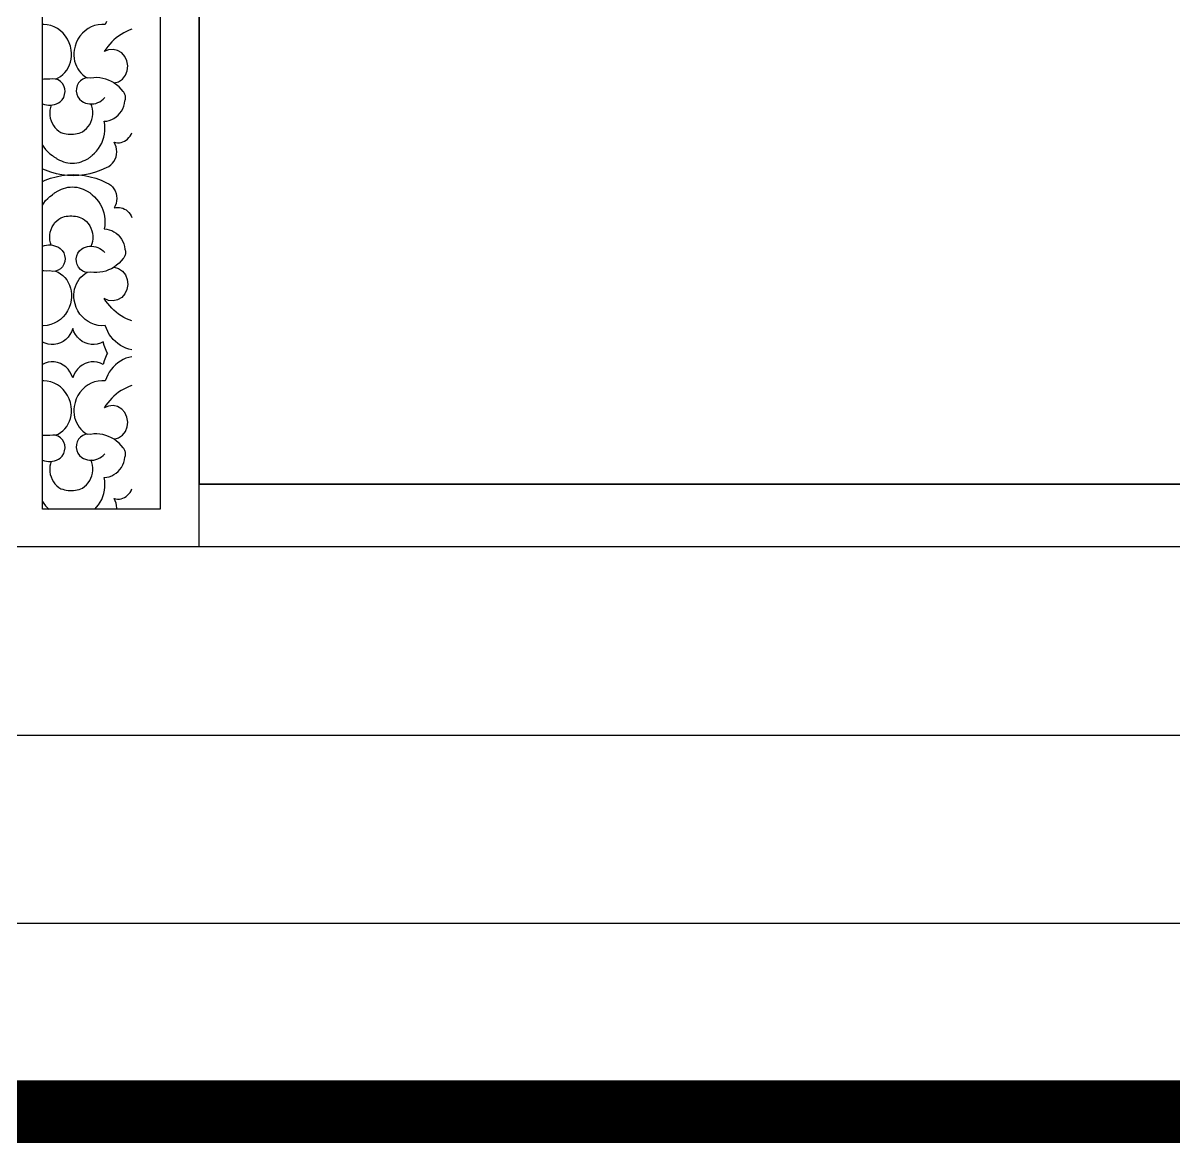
# Model space of a CAD drawing. Extents: x 1188826 to 1909461, y 608442 to 1651179.
# Drawn here: x 1668899 to 1669817, y 1027938 to 1028831 of the extents above; entities that cross this region are included whole.
import ezdxf

# ---------------------------------------------------------------- set-up
doc = ezdxf.new("R2010")
doc.units = 0
doc.header["$LTSCALE"] = 1000
doc.header["$MEASUREMENT"] = 0
doc.linetypes.add('ACAD_ISO10W100', pattern=[18.5, 12, -3, 0.5, -3])
doc.linetypes.add('DOTE', pattern=[2.42, 2, -0.2, 0.02, -0.2])
doc.layers.add('DOTE', color=19, linetype='DOTE', lineweight=9)
doc.layers.add('窗', color=4, linetype='Continuous')
doc.layers.add('立面线', color=40, linetype='Continuous')

# ---------------------------------------------------------------- blocks, each defined once
blk = doc.blocks.new('EHYTERHT5EHTER')
at = {"layer": '窗', "ltscale": 3}
blk.add_lwpolyline([(86749.2, -231660.6), (85555.26, -231660.6), (85555.26, -233330.6), (86749.2, -233330.6)], close=True, dxfattribs=at)

msp = doc.modelspace()

# ---------------------------------------------------------------- linework, layer by layer
at = {"layer": 'DOTE', "linetype": 'ACAD_ISO10W100', "ltscale": 100}
for p, q in [((1678232.76, 1028413.42), (1651532.77, 1028413.42)), ((1678232.76, 1027963.42), (1651532.77, 1027963.42))]:
    msp.add_line(p, q, dxfattribs=at)
at = {"layer": '立面线'}
for p, q in [((1669039.81, 1028413.42), (1669039.81, 1032663.42)), ((1669008.6, 1032633.42), (1669008.6, 1028443.42)), ((1668914.97, 1028443.42), (1668914.97, 1032543.42)), ((1668915.86, 1028829.62), (1668914.97, 1028829.58)), ((1668918.7, 1028829.37), (1668915.86, 1028829.62)), ((1668921.49, 1028828.73), (1668918.7, 1028829.37)), ((1668924.18, 1028827.72), (1668921.49, 1028828.73)), ((1668926.73, 1028826.35), (1668924.18, 1028827.72)), ((1668929.11, 1028824.64), (1668926.73, 1028826.35)), ((1668951.21, 1028826.35), (1668948.83, 1028824.64)), ((1668953.76, 1028827.72), (1668951.21, 1028826.35)), ((1668956.45, 1028828.73), (1668953.76, 1028827.72)), ((1668959.24, 1028829.37), (1668956.45, 1028828.73)), ((1668962.09, 1028829.62), (1668959.24, 1028829.37)), ((1668964.93, 1028829.49), (1668962.09, 1028829.62)), ((1668965.8, 1028831.93), (1668964.93, 1028829.49)), ((1668986.06, 1028825.87), (1668983.86, 1028825.04)), ((1668931.26, 1028822.63), (1668929.11, 1028824.64)), ((1668933.17, 1028820.34), (1668931.26, 1028822.63)), ((1668934.79, 1028817.81), (1668933.17, 1028820.34)), ((1668936.11, 1028815.08), (1668934.79, 1028817.81)), ((1668943.15, 1028817.81), (1668941.84, 1028815.08)), ((1668944.77, 1028820.34), (1668943.15, 1028817.81)), ((1668946.68, 1028822.63), (1668944.77, 1028820.34)), ((1668948.83, 1028824.64), (1668946.68, 1028822.63)), ((1668971.84, 1028817.37), (1668970.1, 1028815.69)), ((1668973.67, 1028818.95), (1668971.84, 1028817.37)), ((1668975.57, 1028820.41), (1668973.67, 1028818.95)), ((1668977.55, 1028821.75), (1668975.57, 1028820.41)), ((1668979.59, 1028822.98), (1668977.55, 1028821.75)), ((1668981.7, 1028824.07), (1668979.59, 1028822.98)), ((1668983.86, 1028825.04), (1668981.7, 1028824.07)), ((1668937.09, 1028812.2), (1668936.11, 1028815.08)), ((1668937.73, 1028809.2), (1668937.09, 1028812.2)), ((1668938.01, 1028806.79), (1668937.73, 1028809.2)), ((1668940.21, 1028809.2), (1668939.95, 1028807.01)), ((1668940.85, 1028812.2), (1668940.21, 1028809.2)), ((1668941.84, 1028815.08), (1668940.85, 1028812.2)), ((1668965.44, 1028810.05), (1668964.09, 1028807.99)), ((1668967.51, 1028809.46), (1668964.09, 1028807.99)), ((1668966.89, 1028812.02), (1668965.44, 1028810.05)), ((1668968.45, 1028813.9), (1668966.89, 1028812.02)), ((1668971.18, 1028809.8), (1668967.51, 1028809.46)), ((1668970.1, 1028815.69), (1668968.45, 1028813.9)), ((1668974.78, 1028808.97), (1668971.18, 1028809.8)), ((1668977.99, 1028807.04), (1668974.78, 1028808.97)), ((1668936.47, 1028797.34), (1668937.24, 1028799.61)), ((1668937.24, 1028799.61), (1668937.76, 1028801.97)), ((1668937.76, 1028801.97), (1668938.02, 1028804.37)), ((1668938.02, 1028804.37), (1668938.01, 1028806.79)), ((1668939.95, 1028807.01), (1668939.91, 1028804.8)), ((1668939.91, 1028804.8), (1668940.09, 1028802.6)), ((1668940.09, 1028802.6), (1668940.49, 1028800.44)), ((1668940.49, 1028800.44), (1668941.1, 1028798.33)), ((1668941.1, 1028798.33), (1668941.92, 1028796.31)), ((1668980.55, 1028804.19), (1668977.99, 1028807.04)), ((1668982.22, 1028800.65), (1668980.55, 1028804.19)), ((1668982.87, 1028796.74), (1668982.22, 1028800.65)), ((1668929.29, 1028788.25), (1668931.11, 1028789.67)), ((1668931.11, 1028789.67), (1668932.76, 1028791.32)), ((1668932.76, 1028791.32), (1668934.21, 1028793.16)), ((1668934.21, 1028793.16), (1668935.46, 1028795.18)), ((1668935.46, 1028795.18), (1668936.47, 1028797.34)), ((1668941.92, 1028796.31), (1668942.93, 1028794.39)), ((1668942.93, 1028794.39), (1668944.13, 1028792.6)), ((1668944.13, 1028792.6), (1668945.51, 1028790.96)), ((1668945.51, 1028790.96), (1668947.03, 1028789.5)), ((1668947.03, 1028789.5), (1668948.7, 1028788.21)), ((1668978.53, 1028786.16), (1668980.94, 1028789.17)), ((1668980.94, 1028789.17), (1668982.43, 1028792.8)), ((1668982.43, 1028792.8), (1668982.87, 1028796.74)), ((1668916, 1028786), (1668914.97, 1028785.87)), ((1668918.42, 1028786.09), (1668916, 1028786)), ((1668920.84, 1028785.95), (1668918.42, 1028786.09)), ((1668922.99, 1028786.33), (1668920.84, 1028785.95)), ((1668925.17, 1028786.16), (1668922.99, 1028786.33)), ((1668925.26, 1028786.14), (1668925.17, 1028786.16)), ((1668925.26, 1028786.14), (1668927.33, 1028787.07)), ((1668927.25, 1028785.46), (1668925.26, 1028786.14)), ((1668929.13, 1028784.26), (1668927.25, 1028785.46)), ((1668927.33, 1028787.07), (1668929.29, 1028788.25)), ((1668930.7, 1028782.62), (1668929.13, 1028784.26)), ((1668931.87, 1028780.64), (1668930.7, 1028782.62)), ((1668932.6, 1028778.42), (1668931.87, 1028780.64)), ((1668942.56, 1028780.96), (1668941.95, 1028778.7)), ((1668943.63, 1028783.01), (1668942.56, 1028780.96)), ((1668945.12, 1028784.73), (1668943.63, 1028783.01)), ((1668946.93, 1028786.04), (1668945.12, 1028784.73)), ((1668948.97, 1028786.87), (1668946.93, 1028786.04)), ((1668948.7, 1028788.21), (1668950.48, 1028787.13)), ((1668951.14, 1028787.16), (1668948.97, 1028786.87)), ((1668953.31, 1028786.91), (1668951.14, 1028787.16)), ((1668955.71, 1028787.2), (1668953.31, 1028786.91)), ((1668958.14, 1028787.25), (1668955.71, 1028787.2)), ((1668960.56, 1028787.09), (1668958.14, 1028787.25)), ((1668962.95, 1028786.69), (1668960.56, 1028787.09)), ((1668965.31, 1028786.07), (1668962.95, 1028786.69)), ((1668967.61, 1028785.24), (1668965.31, 1028786.07)), ((1668969.83, 1028784.19), (1668967.61, 1028785.24)), ((1668971.87, 1028782.99), (1668969.83, 1028784.19)), ((1668971.87, 1028782.99), (1668975.42, 1028784.04)), ((1668971.95, 1028782.94), (1668971.87, 1028782.99)), ((1668973.97, 1028781.49), (1668971.95, 1028782.94)), ((1668975.87, 1028779.86), (1668973.97, 1028781.49)), ((1668975.42, 1028784.04), (1668978.53, 1028786.16)), ((1668977.63, 1028778.06), (1668975.87, 1028779.86)), ((1668930.56, 1028769.59), (1668931.78, 1028771.54)), ((1668931.78, 1028771.54), (1668932.55, 1028773.74)), ((1668932.55, 1028773.74), (1668932.83, 1028776.08)), ((1668932.83, 1028776.08), (1668932.6, 1028778.42)), ((1668941.95, 1028778.7), (1668941.84, 1028776.35)), ((1668941.84, 1028776.35), (1668942.24, 1028774.03)), ((1668942.24, 1028774.03), (1668943.12, 1028771.88)), ((1668943.12, 1028771.88), (1668944.44, 1028770)), ((1668963.32, 1028770.09), (1668964.52, 1028771.34)), ((1668979.23, 1028776.1), (1668977.63, 1028778.06)), ((1668979.66, 1028775.62), (1668979.23, 1028776.1)), ((1668980.03, 1028775.08), (1668979.66, 1028775.62)), ((1668980.35, 1028774.51), (1668980.03, 1028775.08)), ((1668980.62, 1028773.91), (1668980.35, 1028774.51)), ((1668980.83, 1028773.28), (1668980.62, 1028773.91)), ((1668980.98, 1028772.63), (1668980.83, 1028773.28)), ((1668980.95, 1028769.97), (1668981.06, 1028770.63)), ((1668981.07, 1028771.97), (1668980.98, 1028772.63)), ((1668981.06, 1028770.63), (1668981.09, 1028771.3)), ((1668981.09, 1028771.3), (1668981.07, 1028771.97)), ((1668914.97, 1028766.32), (1668916.44, 1028765.82)), ((1668916.44, 1028765.82), (1668918.04, 1028765.47)), ((1668918.04, 1028765.47), (1668919.66, 1028765.3)), ((1668919.66, 1028765.3), (1668921.29, 1028765.31)), ((1668920.77, 1028761.42), (1668920.62, 1028759.27)), ((1668921.17, 1028763.53), (1668920.77, 1028761.42)), ((1668921.81, 1028765.57), (1668921.17, 1028763.53)), ((1668921.29, 1028765.31), (1668922.91, 1028765.5)), ((1668922.91, 1028765.5), (1668924.5, 1028765.86)), ((1668924.5, 1028765.86), (1668926.05, 1028766.41)), ((1668926.05, 1028766.41), (1668927.54, 1028767.12)), ((1668927.54, 1028767.12), (1668928.96, 1028767.99)), ((1668928.96, 1028767.99), (1668930.56, 1028769.59)), ((1668944.44, 1028770), (1668946.12, 1028768.5)), ((1668946.12, 1028768.5), (1668947.6, 1028767.67)), ((1668947.6, 1028767.67), (1668949.17, 1028767.02)), ((1668949.17, 1028767.02), (1668950.79, 1028766.56)), ((1668950.79, 1028766.56), (1668952.44, 1028766.31)), ((1668952.44, 1028766.31), (1668954.12, 1028766.25)), ((1668954.12, 1028764.51), (1668953.38, 1028766.51)), ((1668954.12, 1028766.25), (1668955.79, 1028766.41)), ((1668954.63, 1028762.42), (1668954.12, 1028764.51)), ((1668954.89, 1028760.29), (1668954.63, 1028762.42)), ((1668955.79, 1028766.41), (1668957.43, 1028766.77)), ((1668957.43, 1028766.77), (1668959.02, 1028767.32)), ((1668959.02, 1028767.32), (1668960.55, 1028768.07)), ((1668960.55, 1028768.07), (1668961.99, 1028768.99)), ((1668961.99, 1028768.99), (1668963.32, 1028770.09)), ((1668977.77, 1028760.61), (1668978.8, 1028762.49)), ((1668978.8, 1028762.49), (1668979.61, 1028764.48)), ((1668979.61, 1028764.48), (1668980.21, 1028766.56)), ((1668980.21, 1028766.56), (1668980.57, 1028768.7)), ((1668980.57, 1028768.7), (1668980.79, 1028769.33)), ((1668980.79, 1028769.33), (1668980.95, 1028769.97)), ((1668920.62, 1028759.27), (1668920.73, 1028757.12)), ((1668920.73, 1028757.12), (1668921.08, 1028754.99)), ((1668921.08, 1028754.99), (1668921.67, 1028752.94)), ((1668921.67, 1028752.94), (1668922.5, 1028750.97)), ((1668953.44, 1028751.89), (1668954.16, 1028753.9)), ((1668954.16, 1028753.9), (1668954.65, 1028755.99)), ((1668954.65, 1028755.99), (1668954.89, 1028758.13)), ((1668954.89, 1028758.13), (1668954.89, 1028760.29)), ((1668964.14, 1028752.5), (1668966.15, 1028752.7)), ((1668964.51, 1028749.97), (1668964.14, 1028752.5)), ((1668966.15, 1028752.7), (1668968.12, 1028753.15)), ((1668968.12, 1028753.15), (1668970.04, 1028753.85)), ((1668970.04, 1028753.85), (1668971.86, 1028754.79)), ((1668971.86, 1028754.79), (1668973.56, 1028755.95)), ((1668973.56, 1028755.95), (1668975.13, 1028757.32)), ((1668975.13, 1028757.32), (1668976.54, 1028758.88)), ((1668976.54, 1028758.88), (1668977.77, 1028760.61)), ((1668922.5, 1028750.97), (1668923.55, 1028749.14)), ((1668923.55, 1028749.14), (1668924.8, 1028747.46)), ((1668924.8, 1028747.46), (1668926.24, 1028745.97)), ((1668926.24, 1028745.97), (1668927.84, 1028744.68)), ((1668927.84, 1028744.68), (1668929.58, 1028743.62)), ((1668929.58, 1028743.62), (1668930.97, 1028743.13)), ((1668930.97, 1028743.13), (1668932.39, 1028742.74)), ((1668942.56, 1028742.7), (1668943.98, 1028743.08)), ((1668943.98, 1028743.08), (1668945.38, 1028743.56)), ((1668945.38, 1028743.56), (1668946.74, 1028744.13)), ((1668946.74, 1028744.13), (1668948.42, 1028745.29)), ((1668948.42, 1028745.29), (1668949.96, 1028746.67)), ((1668949.96, 1028746.67), (1668951.32, 1028748.25)), ((1668951.32, 1028748.25), (1668952.48, 1028750)), ((1668952.48, 1028750), (1668953.44, 1028751.89)), ((1668964.26, 1028742.32), (1668964.57, 1028744.86)), ((1668964.65, 1028747.42), (1668964.51, 1028749.97)), ((1668964.57, 1028744.86), (1668964.65, 1028747.42)), ((1668985.45, 1028741.95), (1668986.06, 1028743.36)), ((1668932.39, 1028742.74), (1668933.83, 1028742.44)), ((1668933.83, 1028742.44), (1668935.28, 1028742.24)), ((1668935.28, 1028742.24), (1668936.74, 1028742.14)), ((1668936.74, 1028742.14), (1668938.21, 1028742.14)), ((1668938.21, 1028742.14), (1668939.67, 1028742.23)), ((1668939.67, 1028742.23), (1668941.12, 1028742.42)), ((1668941.12, 1028742.42), (1668942.56, 1028742.7)), ((1668960.88, 1028732.82), (1668962.04, 1028735.05)), ((1668962.04, 1028735.05), (1668962.99, 1028737.4)), ((1668962.99, 1028737.4), (1668963.74, 1028739.83)), ((1668963.74, 1028739.83), (1668964.26, 1028742.32)), ((1668972.83, 1028734.03), (1668971.9, 1028735.78)), ((1668971.9, 1028735.78), (1668973.31, 1028735.45)), ((1668973.52, 1028732.14), (1668972.83, 1028734.03)), ((1668973.31, 1028735.45), (1668974.74, 1028735.32)), ((1668974.74, 1028735.32), (1668976.19, 1028735.37)), ((1668976.19, 1028735.37), (1668977.61, 1028735.61)), ((1668977.61, 1028735.61), (1668979, 1028736.04)), ((1668979, 1028736.04), (1668980.33, 1028736.64)), ((1668980.33, 1028736.64), (1668981.58, 1028737.42)), ((1668981.58, 1028737.42), (1668982.73, 1028738.35)), ((1668982.73, 1028738.35), (1668983.77, 1028739.43)), ((1668983.77, 1028739.43), (1668984.68, 1028740.63)), ((1668984.68, 1028740.63), (1668985.45, 1028741.95)), ((1668914.97, 1028733.5), (1668915.93, 1028731.92)), ((1668915.93, 1028731.92), (1668917.4, 1028729.98)), ((1668917.4, 1028729.98), (1668919.04, 1028728.2)), ((1668919.04, 1028728.2), (1668920.84, 1028726.61)), ((1668920.84, 1028726.61), (1668922.78, 1028725.22)), ((1668922.78, 1028725.22), (1668923.21, 1028724.87)), ((1668923.21, 1028724.87), (1668923.66, 1028724.54)), ((1668953.67, 1028724.57), (1668954.08, 1028724.95)), ((1668954.08, 1028724.95), (1668954.47, 1028725.35)), ((1668954.47, 1028725.35), (1668956.32, 1028726.96)), ((1668956.32, 1028726.96), (1668958.01, 1028728.76)), ((1668958.01, 1028728.76), (1668959.53, 1028730.71)), ((1668959.53, 1028730.71), (1668960.88, 1028732.82)), ((1668973.47, 1028724.17), (1668973.9, 1028726.14)), ((1668973.93, 1028730.17), (1668973.52, 1028732.14)), ((1668973.9, 1028726.14), (1668974.06, 1028728.15)), ((1668974.06, 1028728.15), (1668973.93, 1028730.17)), ((1668923.66, 1028724.54), (1668924.11, 1028724.21)), ((1668924.11, 1028724.21), (1668924.56, 1028723.89)), ((1668924.56, 1028723.89), (1668925.02, 1028723.57)), ((1668925.02, 1028723.57), (1668925.48, 1028723.27)), ((1668925.48, 1028723.27), (1668925.95, 1028722.97)), ((1668925.95, 1028722.97), (1668926.43, 1028722.69)), ((1668926.43, 1028722.69), (1668926.9, 1028722.41)), ((1668926.9, 1028722.41), (1668927.39, 1028722.14)), ((1668927.39, 1028722.14), (1668927.87, 1028721.88)), ((1668927.87, 1028721.88), (1668928.36, 1028721.62)), ((1668928.36, 1028721.62), (1668929.99, 1028720.85)), ((1668929.99, 1028720.85), (1668931.67, 1028720.22)), ((1668931.67, 1028720.22), (1668933.39, 1028719.72)), ((1668933.39, 1028719.72), (1668935.14, 1028719.36)), ((1668935.14, 1028719.36), (1668936.91, 1028719.15)), ((1668936.91, 1028719.15), (1668938.69, 1028719.07)), ((1668938.69, 1028719.07), (1668940.47, 1028719.15)), ((1668940.47, 1028719.15), (1668942.24, 1028719.36)), ((1668942.24, 1028719.36), (1668943.99, 1028719.72)), ((1668943.99, 1028719.72), (1668945.71, 1028720.22)), ((1668945.71, 1028720.22), (1668947.39, 1028720.85)), ((1668947.39, 1028720.85), (1668949.02, 1028721.62)), ((1668949.02, 1028721.62), (1668949.52, 1028721.84)), ((1668949.52, 1028721.84), (1668950.02, 1028722.08)), ((1668950.02, 1028722.08), (1668950.51, 1028722.33)), ((1668950.51, 1028722.33), (1668950.99, 1028722.6)), ((1668950.99, 1028722.6), (1668951.46, 1028722.89)), ((1668951.46, 1028722.89), (1668951.92, 1028723.19)), ((1668951.92, 1028723.19), (1668952.37, 1028723.51)), ((1668952.37, 1028723.51), (1668952.81, 1028723.85)), ((1668952.81, 1028723.85), (1668953.25, 1028724.2)), ((1668953.25, 1028724.2), (1668953.67, 1028724.57)), ((1668961.65, 1028713.77), (1668965.95, 1028715.74)), ((1668965.95, 1028715.7), (1668967.65, 1028716.54)), ((1668967.65, 1028716.54), (1668969.22, 1028717.65)), ((1668969.22, 1028717.65), (1668970.62, 1028719)), ((1668970.62, 1028719), (1668971.81, 1028720.56)), ((1668971.81, 1028720.56), (1668972.77, 1028722.3)), ((1668972.77, 1028722.3), (1668973.47, 1028724.17)), ((1668914.97, 1028714.68), (1668916.96, 1028713.77)), ((1668916.96, 1028713.77), (1668921.34, 1028712.15)), ((1668916.96, 1028705.45), (1668921.34, 1028707.07)), ((1668921.34, 1028712.15), (1668925.78, 1028710.88)), ((1668921.34, 1028707.07), (1668925.78, 1028708.34)), ((1668925.78, 1028710.88), (1668930.26, 1028709.98)), ((1668925.78, 1028708.34), (1668930.26, 1028709.25)), ((1668930.26, 1028709.98), (1668934.77, 1028709.43)), ((1668930.26, 1028709.25), (1668934.77, 1028709.79)), ((1668934.77, 1028709.79), (1668939.3, 1028709.98)), ((1668934.77, 1028709.43), (1668939.3, 1028709.25)), ((1668939.3, 1028709.98), (1668943.83, 1028709.79)), ((1668939.3, 1028709.25), (1668943.83, 1028709.43)), ((1668943.83, 1028709.43), (1668948.35, 1028709.98)), ((1668943.83, 1028709.79), (1668948.35, 1028709.25)), ((1668948.35, 1028709.98), (1668952.83, 1028710.88)), ((1668948.35, 1028709.25), (1668952.83, 1028708.34)), ((1668952.83, 1028710.88), (1668957.27, 1028712.15)), ((1668952.83, 1028708.34), (1668957.27, 1028707.07)), ((1668957.27, 1028712.15), (1668961.65, 1028713.77)), ((1668957.27, 1028707.07), (1668961.65, 1028705.45)), ((1668914.97, 1028704.54), (1668916.96, 1028705.45)), ((1668927.39, 1028697.09), (1668927.87, 1028697.35)), ((1668927.87, 1028697.35), (1668928.36, 1028697.6)), ((1668928.36, 1028697.6), (1668929.99, 1028698.37)), ((1668929.99, 1028698.37), (1668931.67, 1028699.01)), ((1668931.67, 1028699.01), (1668933.39, 1028699.5)), ((1668933.39, 1028699.5), (1668935.14, 1028699.86)), ((1668935.14, 1028699.86), (1668936.91, 1028700.08)), ((1668936.91, 1028700.08), (1668938.69, 1028700.15)), ((1668938.69, 1028700.15), (1668940.47, 1028700.08)), ((1668940.47, 1028700.08), (1668942.24, 1028699.86)), ((1668942.24, 1028699.86), (1668943.99, 1028699.5)), ((1668943.99, 1028699.5), (1668945.71, 1028699.01)), ((1668945.71, 1028699.01), (1668947.39, 1028698.37)), ((1668947.39, 1028698.37), (1668949.02, 1028697.6)), ((1668949.02, 1028697.6), (1668949.52, 1028697.38)), ((1668949.52, 1028697.38), (1668950.02, 1028697.15)), ((1668950.02, 1028697.15), (1668950.51, 1028696.89)), ((1668961.65, 1028705.45), (1668965.95, 1028703.48)), ((1668965.95, 1028703.52), (1668967.65, 1028702.68)), ((1668967.65, 1028702.68), (1668969.22, 1028701.57)), ((1668969.22, 1028701.57), (1668970.62, 1028700.22)), ((1668970.62, 1028700.22), (1668971.81, 1028698.66)), ((1668971.81, 1028698.66), (1668972.77, 1028696.93)), ((1668915.93, 1028687.3), (1668917.4, 1028689.25)), ((1668917.4, 1028689.25), (1668919.04, 1028691.03)), ((1668919.04, 1028691.03), (1668920.84, 1028692.62)), ((1668920.84, 1028692.62), (1668922.78, 1028694)), ((1668922.78, 1028694), (1668923.21, 1028694.35)), ((1668923.21, 1028694.35), (1668923.66, 1028694.69)), ((1668923.66, 1028694.69), (1668924.11, 1028695.02)), ((1668924.11, 1028695.02), (1668924.56, 1028695.34)), ((1668924.56, 1028695.34), (1668925.02, 1028695.65)), ((1668925.02, 1028695.65), (1668925.48, 1028695.95)), ((1668925.48, 1028695.95), (1668925.95, 1028696.25)), ((1668925.95, 1028696.25), (1668926.43, 1028696.54)), ((1668926.43, 1028696.54), (1668926.9, 1028696.82)), ((1668926.9, 1028696.82), (1668927.39, 1028697.09)), ((1668950.51, 1028696.89), (1668950.99, 1028696.62)), ((1668950.99, 1028696.62), (1668951.46, 1028696.34)), ((1668951.46, 1028696.34), (1668951.92, 1028696.03)), ((1668951.92, 1028696.03), (1668952.37, 1028695.71)), ((1668952.37, 1028695.71), (1668952.81, 1028695.37)), ((1668952.81, 1028695.37), (1668953.25, 1028695.02)), ((1668953.25, 1028695.02), (1668953.67, 1028694.65)), ((1668953.67, 1028694.65), (1668954.08, 1028694.27)), ((1668954.08, 1028694.27), (1668954.47, 1028693.87)), ((1668954.47, 1028693.87), (1668956.32, 1028692.26)), ((1668956.32, 1028692.26), (1668958.01, 1028690.47)), ((1668958.01, 1028690.47), (1668959.53, 1028688.51)), ((1668959.53, 1028688.51), (1668960.88, 1028686.4)), ((1668972.77, 1028696.93), (1668973.47, 1028695.05)), ((1668973.47, 1028695.05), (1668973.9, 1028693.08)), ((1668973.93, 1028689.05), (1668973.52, 1028687.08)), ((1668973.9, 1028693.08), (1668974.06, 1028691.07)), ((1668974.06, 1028691.07), (1668973.93, 1028689.05)), ((1668914.97, 1028685.72), (1668915.93, 1028687.3)), ((1668960.88, 1028686.4), (1668962.04, 1028684.17)), ((1668962.04, 1028684.17), (1668962.99, 1028681.83)), ((1668962.99, 1028681.83), (1668963.74, 1028679.4)), ((1668963.74, 1028679.4), (1668964.26, 1028676.9)), ((1668972.83, 1028685.2), (1668971.9, 1028683.45)), ((1668971.9, 1028683.45), (1668973.31, 1028683.77)), ((1668973.52, 1028687.08), (1668972.83, 1028685.2)), ((1668973.31, 1028683.77), (1668974.74, 1028683.91)), ((1668974.74, 1028683.91), (1668976.19, 1028683.85)), ((1668976.19, 1028683.85), (1668977.61, 1028683.61)), ((1668977.61, 1028683.61), (1668979, 1028683.19)), ((1668979, 1028683.19), (1668980.33, 1028682.58)), ((1668980.33, 1028682.58), (1668981.58, 1028681.81)), ((1668981.58, 1028681.81), (1668982.73, 1028680.87)), ((1668982.73, 1028680.87), (1668983.77, 1028679.8)), ((1668983.77, 1028679.8), (1668984.68, 1028678.59)), ((1668922.5, 1028668.25), (1668923.55, 1028670.08)), ((1668923.55, 1028670.08), (1668924.8, 1028671.76)), ((1668924.8, 1028671.76), (1668926.24, 1028673.26)), ((1668926.24, 1028673.26), (1668927.84, 1028674.54)), ((1668927.84, 1028674.54), (1668929.58, 1028675.61)), ((1668929.58, 1028675.61), (1668930.97, 1028676.09)), ((1668930.97, 1028676.09), (1668932.39, 1028676.48)), ((1668932.39, 1028676.48), (1668933.83, 1028676.78)), ((1668933.83, 1028676.78), (1668935.28, 1028676.98)), ((1668935.28, 1028676.98), (1668936.74, 1028677.08)), ((1668936.74, 1028677.08), (1668938.21, 1028677.09)), ((1668938.21, 1028677.09), (1668939.67, 1028677)), ((1668939.67, 1028677), (1668941.12, 1028676.81)), ((1668941.12, 1028676.81), (1668942.56, 1028676.52)), ((1668942.56, 1028676.52), (1668943.98, 1028676.14)), ((1668943.98, 1028676.14), (1668945.38, 1028675.66)), ((1668945.38, 1028675.66), (1668946.74, 1028675.1)), ((1668946.74, 1028675.1), (1668948.42, 1028673.93)), ((1668948.42, 1028673.93), (1668949.96, 1028672.55)), ((1668949.96, 1028672.55), (1668951.32, 1028670.97)), ((1668951.32, 1028670.97), (1668952.48, 1028669.22)), ((1668964.26, 1028676.9), (1668964.57, 1028674.36)), ((1668964.65, 1028671.81), (1668964.51, 1028669.25)), ((1668964.57, 1028674.36), (1668964.65, 1028671.81)), ((1668984.68, 1028678.59), (1668985.45, 1028677.27)), ((1668985.45, 1028677.27), (1668986.06, 1028675.86)), ((1668920.62, 1028659.96), (1668920.73, 1028662.11)), ((1668920.73, 1028662.11), (1668921.08, 1028664.23)), ((1668921.08, 1028664.23), (1668921.67, 1028666.29)), ((1668921.67, 1028666.29), (1668922.5, 1028668.25)), ((1668952.48, 1028669.22), (1668953.44, 1028667.33)), ((1668953.44, 1028667.33), (1668954.16, 1028665.32)), ((1668954.16, 1028665.32), (1668954.65, 1028663.23)), ((1668954.65, 1028663.23), (1668954.89, 1028661.09)), ((1668954.89, 1028661.09), (1668954.89, 1028658.94)), ((1668964.51, 1028669.25), (1668964.14, 1028666.72)), ((1668964.14, 1028666.72), (1668966.15, 1028666.53)), ((1668966.15, 1028666.53), (1668968.12, 1028666.07)), ((1668968.12, 1028666.07), (1668970.04, 1028665.37)), ((1668970.04, 1028665.37), (1668971.86, 1028664.44)), ((1668971.86, 1028664.44), (1668973.56, 1028663.27)), ((1668973.56, 1028663.27), (1668975.13, 1028661.9)), ((1668975.13, 1028661.9), (1668976.54, 1028660.34)), ((1668914.97, 1028652.9), (1668916.44, 1028653.4)), ((1668916.44, 1028653.4), (1668918.04, 1028653.75)), ((1668918.04, 1028653.75), (1668919.66, 1028653.93)), ((1668919.66, 1028653.93), (1668921.29, 1028653.92)), ((1668920.77, 1028657.81), (1668920.62, 1028659.96)), ((1668921.17, 1028655.69), (1668920.77, 1028657.81)), ((1668921.81, 1028653.65), (1668921.17, 1028655.69)), ((1668921.29, 1028653.92), (1668922.91, 1028653.73)), ((1668922.91, 1028653.73), (1668924.5, 1028653.36)), ((1668924.5, 1028653.36), (1668926.05, 1028652.82)), ((1668926.05, 1028652.82), (1668927.54, 1028652.1)), ((1668927.54, 1028652.1), (1668928.96, 1028651.23)), ((1668946.12, 1028650.72), (1668947.6, 1028651.56)), ((1668947.6, 1028651.56), (1668949.17, 1028652.21)), ((1668949.17, 1028652.21), (1668950.79, 1028652.66)), ((1668950.79, 1028652.66), (1668952.44, 1028652.92)), ((1668952.44, 1028652.92), (1668954.12, 1028652.97)), ((1668954.12, 1028654.71), (1668953.38, 1028652.71)), ((1668954.63, 1028656.8), (1668954.12, 1028654.71)), ((1668954.12, 1028652.97), (1668955.79, 1028652.81)), ((1668954.89, 1028658.94), (1668954.63, 1028656.8)), ((1668955.79, 1028652.81), (1668957.43, 1028652.46)), ((1668957.43, 1028652.46), (1668959.02, 1028651.9)), ((1668959.02, 1028651.9), (1668960.55, 1028651.16)), ((1668976.54, 1028660.34), (1668977.77, 1028658.61)), ((1668977.77, 1028658.61), (1668978.8, 1028656.74)), ((1668978.8, 1028656.74), (1668979.61, 1028654.75)), ((1668979.61, 1028654.75), (1668980.21, 1028652.66)), ((1668980.21, 1028652.66), (1668980.57, 1028650.52)), ((1668928.96, 1028651.23), (1668930.56, 1028649.63)), ((1668930.56, 1028649.63), (1668931.78, 1028647.68)), ((1668931.78, 1028647.68), (1668932.55, 1028645.48)), ((1668932.55, 1028645.48), (1668932.83, 1028643.14)), ((1668932.83, 1028643.14), (1668932.6, 1028640.8)), ((1668941.84, 1028642.88), (1668942.24, 1028645.19)), ((1668941.95, 1028640.53), (1668941.84, 1028642.88)), ((1668942.24, 1028645.19), (1668943.12, 1028647.34)), ((1668943.12, 1028647.34), (1668944.44, 1028649.22)), ((1668944.44, 1028649.22), (1668946.12, 1028650.72)), ((1668960.55, 1028651.16), (1668961.99, 1028650.23)), ((1668961.99, 1028650.23), (1668963.32, 1028649.13)), ((1668963.32, 1028649.13), (1668964.52, 1028647.88)), ((1668979.23, 1028643.12), (1668977.63, 1028641.16)), ((1668979.66, 1028643.61), (1668979.23, 1028643.12)), ((1668980.03, 1028644.14), (1668979.66, 1028643.61)), ((1668980.35, 1028644.71), (1668980.03, 1028644.14)), ((1668980.62, 1028645.31), (1668980.35, 1028644.71)), ((1668980.57, 1028650.52), (1668980.79, 1028649.9)), ((1668980.83, 1028645.94), (1668980.62, 1028645.31)), ((1668980.79, 1028649.9), (1668980.95, 1028649.25)), ((1668980.98, 1028646.59), (1668980.83, 1028645.94)), ((1668980.95, 1028649.25), (1668981.06, 1028648.59)), ((1668981.07, 1028647.26), (1668980.98, 1028646.59)), ((1668981.06, 1028648.59), (1668981.09, 1028647.92)), ((1668981.09, 1028647.92), (1668981.07, 1028647.26)), ((1668916, 1028633.22), (1668914.97, 1028633.36)), ((1668918.42, 1028633.14), (1668916, 1028633.22)), ((1668920.84, 1028633.28), (1668918.42, 1028633.14)), ((1668922.99, 1028632.9), (1668920.84, 1028633.28)), ((1668925.17, 1028633.06), (1668922.99, 1028632.9)), ((1668925.26, 1028633.08), (1668925.17, 1028633.06)), ((1668927.25, 1028633.77), (1668925.26, 1028633.08)), ((1668925.26, 1028633.08), (1668927.33, 1028632.16)), ((1668929.13, 1028634.97), (1668927.25, 1028633.77)), ((1668930.7, 1028636.6), (1668929.13, 1028634.97)), ((1668931.87, 1028638.58), (1668930.7, 1028636.6)), ((1668932.6, 1028640.8), (1668931.87, 1028638.58)), ((1668942.56, 1028638.27), (1668941.95, 1028640.53)), ((1668943.63, 1028636.22), (1668942.56, 1028638.27)), ((1668945.12, 1028634.49), (1668943.63, 1028636.22)), ((1668946.93, 1028633.18), (1668945.12, 1028634.49)), ((1668948.97, 1028632.36), (1668946.93, 1028633.18)), ((1668965.31, 1028633.15), (1668962.95, 1028632.53)), ((1668967.61, 1028633.99), (1668965.31, 1028633.15)), ((1668969.83, 1028635.03), (1668967.61, 1028633.99)), ((1668971.87, 1028636.23), (1668969.83, 1028635.03)), ((1668971.95, 1028636.28), (1668971.87, 1028636.23)), ((1668971.87, 1028636.23), (1668975.42, 1028635.18)), ((1668973.97, 1028637.73), (1668971.95, 1028636.28)), ((1668975.87, 1028639.36), (1668973.97, 1028637.73)), ((1668975.42, 1028635.18), (1668978.53, 1028633.06)), ((1668977.63, 1028641.16), (1668975.87, 1028639.36)), ((1668978.53, 1028633.06), (1668980.94, 1028630.06)), ((1668927.33, 1028632.16), (1668929.29, 1028630.98)), ((1668929.29, 1028630.98), (1668931.11, 1028629.55)), ((1668931.11, 1028629.55), (1668932.76, 1028627.91)), ((1668932.76, 1028627.91), (1668934.21, 1028626.06)), ((1668934.21, 1028626.06), (1668935.46, 1028624.05)), ((1668935.46, 1028624.05), (1668936.47, 1028621.89)), ((1668941.92, 1028622.92), (1668942.93, 1028624.83)), ((1668942.93, 1028624.83), (1668944.13, 1028626.62)), ((1668944.13, 1028626.62), (1668945.51, 1028628.26)), ((1668945.51, 1028628.26), (1668947.03, 1028629.73)), ((1668947.03, 1028629.73), (1668948.7, 1028631.01)), ((1668948.7, 1028631.01), (1668950.48, 1028632.09)), ((1668951.14, 1028632.06), (1668948.97, 1028632.36)), ((1668953.31, 1028632.31), (1668951.14, 1028632.06)), ((1668955.71, 1028632.03), (1668953.31, 1028632.31)), ((1668958.14, 1028631.97), (1668955.71, 1028632.03)), ((1668960.56, 1028632.14), (1668958.14, 1028631.97)), ((1668962.95, 1028632.53), (1668960.56, 1028632.14)), ((1668980.94, 1028630.06), (1668982.43, 1028626.43)), ((1668982.43, 1028626.43), (1668982.87, 1028622.48)), ((1668936.47, 1028621.89), (1668937.24, 1028619.61)), ((1668937.24, 1028619.61), (1668937.76, 1028617.26)), ((1668937.76, 1028617.26), (1668938.02, 1028614.85)), ((1668938.02, 1028614.85), (1668938.01, 1028612.43)), ((1668939.91, 1028614.42), (1668940.09, 1028616.62)), ((1668940.09, 1028616.62), (1668940.49, 1028618.79)), ((1668940.49, 1028618.79), (1668941.1, 1028620.89)), ((1668941.1, 1028620.89), (1668941.92, 1028622.92)), ((1668980.55, 1028615.04), (1668977.99, 1028612.18)), ((1668982.22, 1028618.57), (1668980.55, 1028615.04)), ((1668982.87, 1028622.48), (1668982.22, 1028618.57)), ((1668937.09, 1028607.03), (1668936.11, 1028604.14)), ((1668937.73, 1028610.03), (1668937.09, 1028607.03)), ((1668938.01, 1028612.43), (1668937.73, 1028610.03)), ((1668939.95, 1028612.22), (1668939.91, 1028614.42)), ((1668940.21, 1028610.03), (1668939.95, 1028612.22)), ((1668940.85, 1028607.03), (1668940.21, 1028610.03)), ((1668941.84, 1028604.14), (1668940.85, 1028607.03)), ((1668965.44, 1028609.18), (1668964.09, 1028611.24)), ((1668967.51, 1028609.76), (1668964.09, 1028611.24)), ((1668966.89, 1028607.2), (1668965.44, 1028609.18)), ((1668968.45, 1028605.32), (1668966.89, 1028607.2)), ((1668971.18, 1028609.42), (1668967.51, 1028609.76)), ((1668974.78, 1028610.25), (1668971.18, 1028609.42)), ((1668977.99, 1028612.18), (1668974.78, 1028610.25)), ((1668931.26, 1028596.59), (1668929.11, 1028594.58)), ((1668933.17, 1028598.88), (1668931.26, 1028596.59)), ((1668934.79, 1028601.41), (1668933.17, 1028598.88)), ((1668936.11, 1028604.14), (1668934.79, 1028601.41)), ((1668943.15, 1028601.41), (1668941.84, 1028604.14)), ((1668944.77, 1028598.88), (1668943.15, 1028601.41)), ((1668946.68, 1028596.59), (1668944.77, 1028598.88)), ((1668948.83, 1028594.58), (1668946.68, 1028596.59)), ((1668970.1, 1028603.53), (1668968.45, 1028605.32)), ((1668971.84, 1028601.85), (1668970.1, 1028603.53)), ((1668973.67, 1028600.28), (1668971.84, 1028601.85)), ((1668975.57, 1028598.81), (1668973.67, 1028600.28)), ((1668977.55, 1028597.47), (1668975.57, 1028598.81)), ((1668979.59, 1028596.25), (1668977.55, 1028597.47)), ((1668981.7, 1028595.15), (1668979.59, 1028596.25)), ((1668915.86, 1028589.6), (1668914.97, 1028589.64)), ((1668918.7, 1028589.86), (1668915.86, 1028589.6)), ((1668921.49, 1028590.5), (1668918.7, 1028589.86)), ((1668924.18, 1028591.51), (1668921.49, 1028590.5)), ((1668926.73, 1028592.88), (1668924.18, 1028591.51)), ((1668929.11, 1028594.58), (1668926.73, 1028592.88)), ((1668938.97, 1028587.31), (1668938.03, 1028584.83)), ((1668939.91, 1028584.83), (1668938.97, 1028587.31)), ((1668951.21, 1028592.88), (1668948.83, 1028594.58)), ((1668953.76, 1028591.51), (1668951.21, 1028592.88)), ((1668956.45, 1028590.5), (1668953.76, 1028591.51)), ((1668959.24, 1028589.86), (1668956.45, 1028590.5)), ((1668962.09, 1028589.6), (1668959.24, 1028589.86)), ((1668964.93, 1028589.73), (1668962.09, 1028589.6)), ((1668965.8, 1028587.29), (1668964.93, 1028589.73)), ((1668966.87, 1028584.94), (1668965.8, 1028587.29)), ((1668983.86, 1028594.18), (1668981.7, 1028595.15)), ((1668986.06, 1028593.35), (1668983.86, 1028594.18)), ((1668933.39, 1028578.61), (1668931.35, 1028577.1)), ((1668935.22, 1028580.44), (1668933.39, 1028578.61)), ((1668936.77, 1028582.52), (1668935.22, 1028580.44)), ((1668938.03, 1028584.83), (1668936.77, 1028582.52)), ((1668941.17, 1028582.52), (1668939.91, 1028584.83)), ((1668942.73, 1028580.44), (1668941.17, 1028582.52)), ((1668944.55, 1028578.61), (1668942.73, 1028580.44)), ((1668946.59, 1028577.1), (1668944.55, 1028578.61)), ((1668968.13, 1028582.71), (1668966.87, 1028584.94)), ((1668969.58, 1028580.61), (1668968.13, 1028582.71)), ((1668971.2, 1028578.67), (1668969.58, 1028580.61)), ((1668972.98, 1028576.89), (1668971.2, 1028578.67)), ((1668916.97, 1028575.63), (1668914.97, 1028576.58)), ((1668919.36, 1028574.92), (1668916.97, 1028575.63)), ((1668921.82, 1028574.59), (1668919.36, 1028574.92)), ((1668924.31, 1028574.65), (1668921.82, 1028574.59)), ((1668926.76, 1028575.09), (1668924.31, 1028574.65)), ((1668929.12, 1028575.91), (1668926.76, 1028575.09)), ((1668931.35, 1028577.1), (1668929.12, 1028575.91)), ((1668948.82, 1028575.91), (1668946.59, 1028577.1)), ((1668951.19, 1028575.09), (1668948.82, 1028575.91)), ((1668953.63, 1028574.65), (1668951.19, 1028575.09)), ((1668956.12, 1028574.59), (1668953.63, 1028574.65)), ((1668958.58, 1028574.92), (1668956.12, 1028574.59)), ((1668960.98, 1028575.63), (1668958.58, 1028574.92)), ((1668963.25, 1028576.71), (1668960.98, 1028575.63)), ((1668963.98, 1028573.85), (1668963.25, 1028576.71)), ((1668964.97, 1028571.09), (1668963.98, 1028573.85)), ((1668966.22, 1028568.45), (1668964.97, 1028571.09)), ((1668974.9, 1028575.3), (1668972.98, 1028576.89)), ((1668976.95, 1028573.9), (1668974.9, 1028575.3)), ((1668979.11, 1028572.71), (1668976.95, 1028573.9)), ((1668981.36, 1028571.74), (1668979.11, 1028572.71)), ((1668983.69, 1028571), (1668981.36, 1028571.74)), ((1668986.06, 1028570.49), (1668983.69, 1028571)), ((1668916.97, 1028559.72), (1668914.97, 1028558.77)), ((1668919.36, 1028560.44), (1668916.97, 1028559.72)), ((1668921.82, 1028560.77), (1668919.36, 1028560.44)), ((1668924.31, 1028560.71), (1668921.82, 1028560.77)), ((1668926.76, 1028560.27), (1668924.31, 1028560.71)), ((1668929.12, 1028559.44), (1668926.76, 1028560.27)), ((1668951.19, 1028560.27), (1668948.82, 1028559.44)), ((1668953.63, 1028560.71), (1668951.19, 1028560.27)), ((1668956.12, 1028560.77), (1668953.63, 1028560.71)), ((1668958.58, 1028560.44), (1668956.12, 1028560.77)), ((1668960.98, 1028559.72), (1668958.58, 1028560.44)), ((1668963.25, 1028558.64), (1668960.98, 1028559.72)), ((1668963.98, 1028561.5), (1668963.25, 1028558.64)), ((1668964.97, 1028564.26), (1668963.98, 1028561.5)), ((1668966.22, 1028566.9), (1668964.97, 1028564.26)), ((1668966.68, 1028567.68), (1668966.22, 1028568.45)), ((1668966.68, 1028567.68), (1668966.22, 1028566.9)), ((1668974.9, 1028560.06), (1668972.98, 1028558.47)), ((1668976.95, 1028561.46), (1668974.9, 1028560.06)), ((1668979.11, 1028562.64), (1668976.95, 1028561.46)), ((1668981.36, 1028563.61), (1668979.11, 1028562.64)), ((1668983.69, 1028564.36), (1668981.36, 1028563.61)), ((1668986.06, 1028564.87), (1668983.69, 1028564.36)), ((1668931.35, 1028558.26), (1668929.12, 1028559.44)), ((1668933.39, 1028556.74), (1668931.35, 1028558.26)), ((1668935.22, 1028554.92), (1668933.39, 1028556.74)), ((1668936.77, 1028552.83), (1668935.22, 1028554.92)), ((1668938.03, 1028550.53), (1668936.77, 1028552.83)), ((1668938.97, 1028548.04), (1668938.03, 1028550.53)), ((1668939.91, 1028550.53), (1668938.97, 1028548.04)), ((1668941.17, 1028552.83), (1668939.91, 1028550.53)), ((1668942.73, 1028554.92), (1668941.17, 1028552.83)), ((1668944.55, 1028556.74), (1668942.73, 1028554.92)), ((1668946.59, 1028558.26), (1668944.55, 1028556.74)), ((1668948.82, 1028559.44), (1668946.59, 1028558.26)), ((1668966.87, 1028550.41), (1668965.8, 1028548.07)), ((1668968.13, 1028552.64), (1668966.87, 1028550.41)), ((1668969.58, 1028554.74), (1668968.13, 1028552.64)), ((1668971.2, 1028556.69), (1668969.58, 1028554.74)), ((1668972.98, 1028558.47), (1668971.2, 1028556.69)), ((1668915.86, 1028545.75), (1668914.97, 1028545.71)), ((1668918.7, 1028545.5), (1668915.86, 1028545.75)), ((1668921.49, 1028544.86), (1668918.7, 1028545.5)), ((1668924.18, 1028543.85), (1668921.49, 1028544.86)), ((1668926.73, 1028542.48), (1668924.18, 1028543.85)), ((1668929.11, 1028540.78), (1668926.73, 1028542.48)), ((1668951.21, 1028542.48), (1668948.83, 1028540.78)), ((1668953.76, 1028543.85), (1668951.21, 1028542.48)), ((1668956.45, 1028544.86), (1668953.76, 1028543.85)), ((1668959.24, 1028545.5), (1668956.45, 1028544.86)), ((1668962.09, 1028545.75), (1668959.24, 1028545.5)), ((1668964.93, 1028545.62), (1668962.09, 1028545.75)), ((1668965.8, 1028548.07), (1668964.93, 1028545.62)), ((1668986.06, 1028542.01), (1668983.86, 1028541.17)), ((1668931.26, 1028538.76), (1668929.11, 1028540.78)), ((1668933.17, 1028536.47), (1668931.26, 1028538.76)), ((1668934.79, 1028533.94), (1668933.17, 1028536.47)), ((1668936.11, 1028531.21), (1668934.79, 1028533.94)), ((1668943.15, 1028533.94), (1668941.84, 1028531.21)), ((1668944.77, 1028536.47), (1668943.15, 1028533.94)), ((1668946.68, 1028538.76), (1668944.77, 1028536.47)), ((1668948.83, 1028540.78), (1668946.68, 1028538.76)), ((1668971.84, 1028533.51), (1668970.1, 1028531.82)), ((1668973.67, 1028535.08), (1668971.84, 1028533.51)), ((1668975.57, 1028536.54), (1668973.67, 1028535.08)), ((1668977.55, 1028537.89), (1668975.57, 1028536.54)), ((1668979.59, 1028539.11), (1668977.55, 1028537.89)), ((1668981.7, 1028540.2), (1668979.59, 1028539.11)), ((1668983.86, 1028541.17), (1668981.7, 1028540.2)), ((1668937.09, 1028528.33), (1668936.11, 1028531.21)), ((1668937.73, 1028525.33), (1668937.09, 1028528.33)), ((1668938.01, 1028522.93), (1668937.73, 1028525.33)), ((1668938.02, 1028520.5), (1668938.01, 1028522.93)), ((1668939.95, 1028523.14), (1668939.91, 1028520.93)), ((1668940.21, 1028525.33), (1668939.95, 1028523.14)), ((1668940.85, 1028528.33), (1668940.21, 1028525.33)), ((1668941.84, 1028531.21), (1668940.85, 1028528.33)), ((1668965.44, 1028526.18), (1668964.09, 1028524.12)), ((1668967.51, 1028525.6), (1668964.09, 1028524.12)), ((1668966.89, 1028528.15), (1668965.44, 1028526.18)), ((1668968.45, 1028530.04), (1668966.89, 1028528.15)), ((1668971.18, 1028525.94), (1668967.51, 1028525.6)), ((1668970.1, 1028531.82), (1668968.45, 1028530.04)), ((1668974.78, 1028525.1), (1668971.18, 1028525.94)), ((1668977.99, 1028523.18), (1668974.78, 1028525.1)), ((1668980.55, 1028520.32), (1668977.99, 1028523.18)), ((1668936.47, 1028513.47), (1668937.24, 1028515.74)), ((1668937.24, 1028515.74), (1668937.76, 1028518.1)), ((1668937.76, 1028518.1), (1668938.02, 1028520.5)), ((1668939.91, 1028520.93), (1668940.09, 1028518.73)), ((1668940.09, 1028518.73), (1668940.49, 1028516.57)), ((1668940.49, 1028516.57), (1668941.1, 1028514.46)), ((1668941.1, 1028514.46), (1668941.92, 1028512.44)), ((1668982.22, 1028516.78), (1668980.55, 1028520.32)), ((1668982.87, 1028512.87), (1668982.22, 1028516.78)), ((1668929.29, 1028504.38), (1668931.11, 1028505.8)), ((1668931.11, 1028505.8), (1668932.76, 1028507.45)), ((1668932.76, 1028507.45), (1668934.21, 1028509.29)), ((1668934.21, 1028509.29), (1668935.46, 1028511.31)), ((1668935.46, 1028511.31), (1668936.47, 1028513.47)), ((1668941.92, 1028512.44), (1668942.93, 1028510.52)), ((1668942.93, 1028510.52), (1668944.13, 1028508.73)), ((1668944.13, 1028508.73), (1668945.51, 1028507.1)), ((1668945.51, 1028507.1), (1668947.03, 1028505.63)), ((1668947.03, 1028505.63), (1668948.7, 1028504.35)), ((1668978.53, 1028502.29), (1668980.94, 1028505.3)), ((1668980.94, 1028505.3), (1668982.43, 1028508.93)), ((1668982.43, 1028508.93), (1668982.87, 1028512.87)), ((1668916, 1028502.13), (1668914.97, 1028502)), ((1668918.42, 1028502.22), (1668916, 1028502.13)), ((1668920.84, 1028502.08), (1668918.42, 1028502.22)), ((1668922.99, 1028502.46), (1668920.84, 1028502.08)), ((1668925.17, 1028502.29), (1668922.99, 1028502.46)), ((1668925.26, 1028502.27), (1668925.17, 1028502.29)), ((1668925.26, 1028502.27), (1668927.33, 1028503.2)), ((1668927.25, 1028501.59), (1668925.26, 1028502.27)), ((1668929.13, 1028500.39), (1668927.25, 1028501.59)), ((1668927.33, 1028503.2), (1668929.29, 1028504.38)), ((1668930.7, 1028498.75), (1668929.13, 1028500.39)), ((1668931.87, 1028496.77), (1668930.7, 1028498.75)), ((1668932.6, 1028494.55), (1668931.87, 1028496.77)), ((1668942.56, 1028497.09), (1668941.95, 1028494.83)), ((1668943.63, 1028499.14), (1668942.56, 1028497.09)), ((1668945.12, 1028500.86), (1668943.63, 1028499.14)), ((1668946.93, 1028502.18), (1668945.12, 1028500.86)), ((1668948.97, 1028503), (1668946.93, 1028502.18)), ((1668948.7, 1028504.35), (1668950.48, 1028503.26)), ((1668951.14, 1028503.29), (1668948.97, 1028503)), ((1668953.31, 1028503.04), (1668951.14, 1028503.29)), ((1668955.71, 1028503.33), (1668953.31, 1028503.04)), ((1668958.14, 1028503.39), (1668955.71, 1028503.33)), ((1668960.56, 1028503.22), (1668958.14, 1028503.39)), ((1668962.95, 1028502.82), (1668960.56, 1028503.22)), ((1668965.31, 1028502.21), (1668962.95, 1028502.82)), ((1668967.61, 1028501.37), (1668965.31, 1028502.21)), ((1668969.83, 1028500.32), (1668967.61, 1028501.37)), ((1668971.87, 1028499.13), (1668969.83, 1028500.32)), ((1668971.87, 1028499.13), (1668975.42, 1028500.17)), ((1668971.95, 1028499.07), (1668971.87, 1028499.13)), ((1668973.97, 1028497.63), (1668971.95, 1028499.07)), ((1668975.87, 1028496), (1668973.97, 1028497.63)), ((1668975.42, 1028500.17), (1668978.53, 1028502.29)), ((1668977.63, 1028494.2), (1668975.87, 1028496)), ((1668930.56, 1028485.72), (1668931.78, 1028487.67)), ((1668931.78, 1028487.67), (1668932.55, 1028489.88)), ((1668932.55, 1028489.88), (1668932.83, 1028492.21)), ((1668932.83, 1028492.21), (1668932.6, 1028494.55)), ((1668941.95, 1028494.83), (1668941.84, 1028492.48)), ((1668941.84, 1028492.48), (1668942.24, 1028490.17)), ((1668942.24, 1028490.17), (1668943.12, 1028488.01)), ((1668943.12, 1028488.01), (1668944.44, 1028486.14)), ((1668961.99, 1028485.13), (1668963.32, 1028486.22)), ((1668963.32, 1028486.22), (1668964.52, 1028487.48)), ((1668979.23, 1028492.24), (1668977.63, 1028494.2)), ((1668979.66, 1028491.75), (1668979.23, 1028492.24)), ((1668980.03, 1028491.22), (1668979.66, 1028491.75)), ((1668980.35, 1028490.64), (1668980.03, 1028491.22)), ((1668980.62, 1028490.04), (1668980.35, 1028490.64)), ((1668980.83, 1028489.41), (1668980.62, 1028490.04)), ((1668980.98, 1028488.76), (1668980.83, 1028489.41)), ((1668980.95, 1028486.1), (1668981.06, 1028486.76)), ((1668981.07, 1028488.1), (1668980.98, 1028488.76)), ((1668981.06, 1028486.76), (1668981.09, 1028487.43)), ((1668981.09, 1028487.43), (1668981.07, 1028488.1)), ((1668914.97, 1028482.46), (1668916.44, 1028481.95)), ((1668916.44, 1028481.95), (1668918.04, 1028481.6)), ((1668918.04, 1028481.6), (1668919.66, 1028481.43)), ((1668919.66, 1028481.43), (1668921.29, 1028481.44)), ((1668920.77, 1028477.55), (1668920.62, 1028475.4)), ((1668921.17, 1028479.66), (1668920.77, 1028477.55)), ((1668921.81, 1028481.7), (1668921.17, 1028479.66)), ((1668921.29, 1028481.44), (1668922.91, 1028481.63)), ((1668922.91, 1028481.63), (1668924.5, 1028482)), ((1668924.5, 1028482), (1668926.05, 1028482.54)), ((1668926.05, 1028482.54), (1668927.54, 1028483.25)), ((1668927.54, 1028483.25), (1668928.96, 1028484.13)), ((1668928.96, 1028484.13), (1668930.56, 1028485.72)), ((1668944.44, 1028486.14), (1668946.12, 1028484.64)), ((1668946.12, 1028484.64), (1668947.6, 1028483.8)), ((1668947.6, 1028483.8), (1668949.17, 1028483.15)), ((1668949.17, 1028483.15), (1668950.79, 1028482.69)), ((1668950.79, 1028482.69), (1668952.44, 1028482.44)), ((1668952.44, 1028482.44), (1668954.12, 1028482.39)), ((1668954.12, 1028480.64), (1668953.38, 1028482.64)), ((1668954.12, 1028482.39), (1668955.79, 1028482.54)), ((1668954.63, 1028478.56), (1668954.12, 1028480.64)), ((1668954.89, 1028476.42), (1668954.63, 1028478.56)), ((1668955.79, 1028482.54), (1668957.43, 1028482.9)), ((1668957.43, 1028482.9), (1668959.02, 1028483.45)), ((1668959.02, 1028483.45), (1668960.55, 1028484.2)), ((1668960.55, 1028484.2), (1668961.99, 1028485.13)), ((1668977.77, 1028476.75), (1668978.8, 1028478.62)), ((1668978.8, 1028478.62), (1668979.61, 1028480.61)), ((1668979.61, 1028480.61), (1668980.21, 1028482.69)), ((1668980.21, 1028482.69), (1668980.57, 1028484.83)), ((1668980.57, 1028484.83), (1668980.79, 1028485.46)), ((1668980.79, 1028485.46), (1668980.95, 1028486.1)), ((1668920.62, 1028475.4), (1668920.73, 1028473.25)), ((1668920.73, 1028473.25), (1668921.08, 1028471.13)), ((1668921.08, 1028471.13), (1668921.67, 1028469.07)), ((1668921.67, 1028469.07), (1668922.5, 1028467.11)), ((1668952.48, 1028466.13), (1668953.44, 1028468.03)), ((1668953.44, 1028468.03), (1668954.16, 1028470.03)), ((1668954.16, 1028470.03), (1668954.65, 1028472.12)), ((1668954.65, 1028472.12), (1668954.89, 1028474.26)), ((1668954.89, 1028474.26), (1668954.89, 1028476.42)), ((1668964.14, 1028468.63), (1668966.15, 1028468.83)), ((1668964.51, 1028466.1), (1668964.14, 1028468.63)), ((1668966.15, 1028468.83), (1668968.12, 1028469.28)), ((1668968.12, 1028469.28), (1668970.04, 1028469.98)), ((1668970.04, 1028469.98), (1668971.86, 1028470.92)), ((1668971.86, 1028470.92), (1668973.56, 1028472.08)), ((1668973.56, 1028472.08), (1668975.13, 1028473.45)), ((1668975.13, 1028473.45), (1668976.54, 1028475.02)), ((1668976.54, 1028475.02), (1668977.77, 1028476.75)), ((1668922.5, 1028467.11), (1668923.55, 1028465.27)), ((1668923.55, 1028465.27), (1668924.8, 1028463.6)), ((1668924.8, 1028463.6), (1668926.24, 1028462.1)), ((1668926.24, 1028462.1), (1668927.84, 1028460.81)), ((1668927.84, 1028460.81), (1668929.58, 1028459.75)), ((1668929.58, 1028459.75), (1668930.97, 1028459.26)), ((1668930.97, 1028459.26), (1668932.39, 1028458.87)), ((1668932.39, 1028458.87), (1668933.83, 1028458.58)), ((1668941.12, 1028458.55), (1668942.56, 1028458.84)), ((1668942.56, 1028458.84), (1668943.98, 1028459.22)), ((1668943.98, 1028459.22), (1668945.38, 1028459.69)), ((1668945.38, 1028459.69), (1668946.74, 1028460.26)), ((1668946.74, 1028460.26), (1668948.42, 1028461.42)), ((1668948.42, 1028461.42), (1668949.96, 1028462.81)), ((1668949.96, 1028462.81), (1668951.32, 1028464.38)), ((1668951.32, 1028464.38), (1668952.48, 1028466.13)), ((1668964.26, 1028458.46), (1668964.57, 1028460.99)), ((1668964.65, 1028463.55), (1668964.51, 1028466.1)), ((1668964.57, 1028460.99), (1668964.65, 1028463.55)), ((1668985.45, 1028458.08), (1668986.06, 1028459.49)), ((1670233.66, 1028463.42), (1669039.81, 1028463.42)), ((1668914.97, 1028449.63), (1668915.93, 1028448.05)), ((1668933.83, 1028458.58), (1668935.28, 1028458.38)), ((1668935.28, 1028458.38), (1668936.74, 1028458.27)), ((1668936.74, 1028458.27), (1668938.21, 1028458.27)), ((1668938.21, 1028458.27), (1668939.67, 1028458.36)), ((1668939.67, 1028458.36), (1668941.12, 1028458.55)), ((1668960.88, 1028448.95), (1668962.04, 1028451.19)), ((1668962.04, 1028451.19), (1668962.99, 1028453.53)), ((1668962.99, 1028453.53), (1668963.74, 1028455.96)), ((1668963.74, 1028455.96), (1668964.26, 1028458.46)), ((1668972.83, 1028450.16), (1668971.9, 1028451.91)), ((1668971.9, 1028451.91), (1668973.31, 1028451.59)), ((1668973.52, 1028448.28), (1668972.83, 1028450.16)), ((1668973.31, 1028451.59), (1668974.74, 1028451.45)), ((1668974.74, 1028451.45), (1668976.19, 1028451.5)), ((1668976.19, 1028451.5), (1668977.61, 1028451.74)), ((1668977.61, 1028451.74), (1668979, 1028452.17)), ((1668979, 1028452.17), (1668980.33, 1028452.77)), ((1668980.33, 1028452.77), (1668981.58, 1028453.55)), ((1668981.58, 1028453.55), (1668982.73, 1028454.48)), ((1668982.73, 1028454.48), (1668983.77, 1028455.56)), ((1668983.77, 1028455.56), (1668984.68, 1028456.77)), ((1668984.68, 1028456.77), (1668985.45, 1028458.08)), ((1669008.6, 1028443.42), (1668914.97, 1028443.42)), ((1668915.93, 1028448.05), (1668917.4, 1028446.11)), ((1668917.4, 1028446.11), (1668919.04, 1028444.33)), ((1668919.04, 1028444.33), (1668920.07, 1028443.42)), ((1668956.62, 1028443.42), (1668958.01, 1028444.89)), ((1668958.01, 1028444.89), (1668959.53, 1028446.85)), ((1668959.53, 1028446.85), (1668960.88, 1028448.95)), ((1668973.93, 1028446.3), (1668973.52, 1028448.28)), ((1668974.06, 1028444.29), (1668973.93, 1028446.3)), ((1668973.99, 1028443.42), (1668974.06, 1028444.29)), ((1670684.4, 1028413.42), (1659084.4, 1028413.42)), ((1659084.4, 1028263.42), (1670684.4, 1028263.42)), ((1670684.4, 1028113.42), (1659084.4, 1028113.42)), ((1657884.1, 1027963.42), (1670684.4, 1027963.42))]:
    msp.add_line(p, q, dxfattribs=at)
at = {"layer": '立面线', "color": 0, "const_width": 50}
msp.add_lwpolyline([(1651532.77, 1028313.42), (1652432.5, 1028313.42), (1652432.5, 1028313.42), (1653632.8, 1028313.42), (1653632.8, 1028313.42), (1657880.75, 1028313.42), (1657884.1, 1027963.42), (1671884.4, 1027963.42), (1671884.4, 1028313.42), (1678232.76, 1028313.42)], dxfattribs=at)

# ---------------------------------------------------------------- block references
at = {"layer": '窗'}
msp.add_blockref('EHYTERHT5EHTER', (1583484.46, 1261794.02), dxfattribs=at)

doc.saveas('drawing.dxf')
